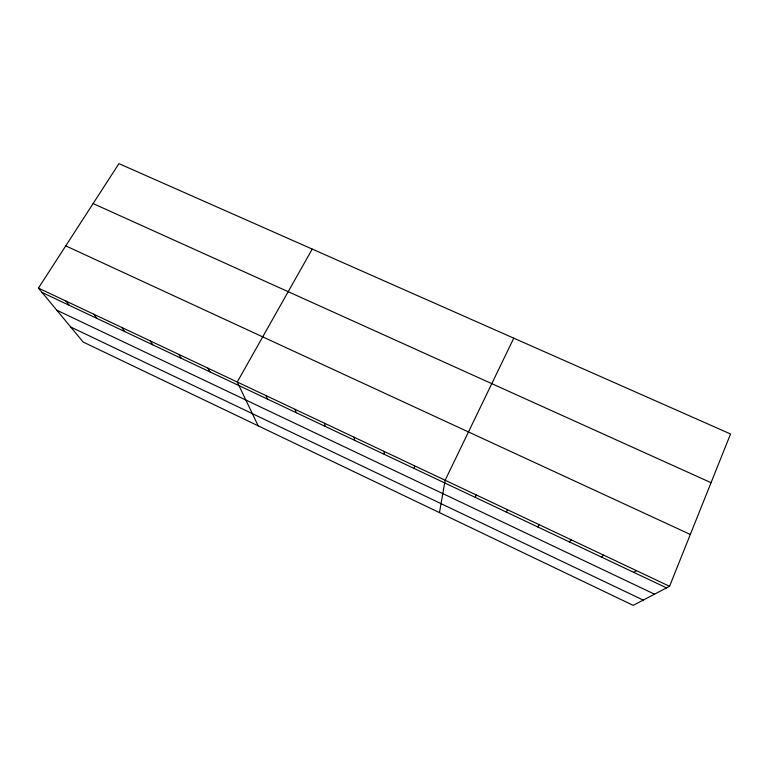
<?xml version="1.0" encoding="UTF-8"?>
<svg xmlns="http://www.w3.org/2000/svg" width="769" height="769" viewBox="0 0 769 769"><rect width="100%" height="100%" fill="white"/><g stroke="black" fill="none" stroke-linecap="round" stroke-linejoin="round"><path stroke-width="1.15" d="M414.347 468.561L414.481 465.764M439.464 512.615L445.145 480.26L513.759 338.158M475.338 497.418L476.146 494.909M669.559 586.295L730.55 433.985L118.935 163.634L38.45 288.077L83.167 342.042L633.195 605.366L669.559 586.295L38.45 288.077M506.338 512.087L507.492 509.722M312.233 249.079L237.246 382.02L258.173 425.824M537.685 526.909L539.184 524.698M569.368 541.895L571.232 539.838M601.406 557.054L603.636 555.151M633.8 572.376L636.415 570.636M93.116 203.564L711.046 482.692M65.759 245.859L690.312 534.455M42.093 292.47L666.55 587.872M56.771 310.186L654.525 594.177M70.69 326.988L643.23 600.099M65.951 301.073L69.335 305.36M93.751 314.213L96.865 318.385M121.838 327.488L124.693 331.545M150.234 340.898L152.8 344.848M178.927 354.461L181.215 358.287M207.928 368.159L209.927 371.869M265.997 395.602L267.42 399.063M295.065 409.339L296.19 412.674M324.441 423.219L325.258 426.42M354.134 437.253L354.634 440.32M384.144 451.432L384.327 454.364"/></g></svg>
